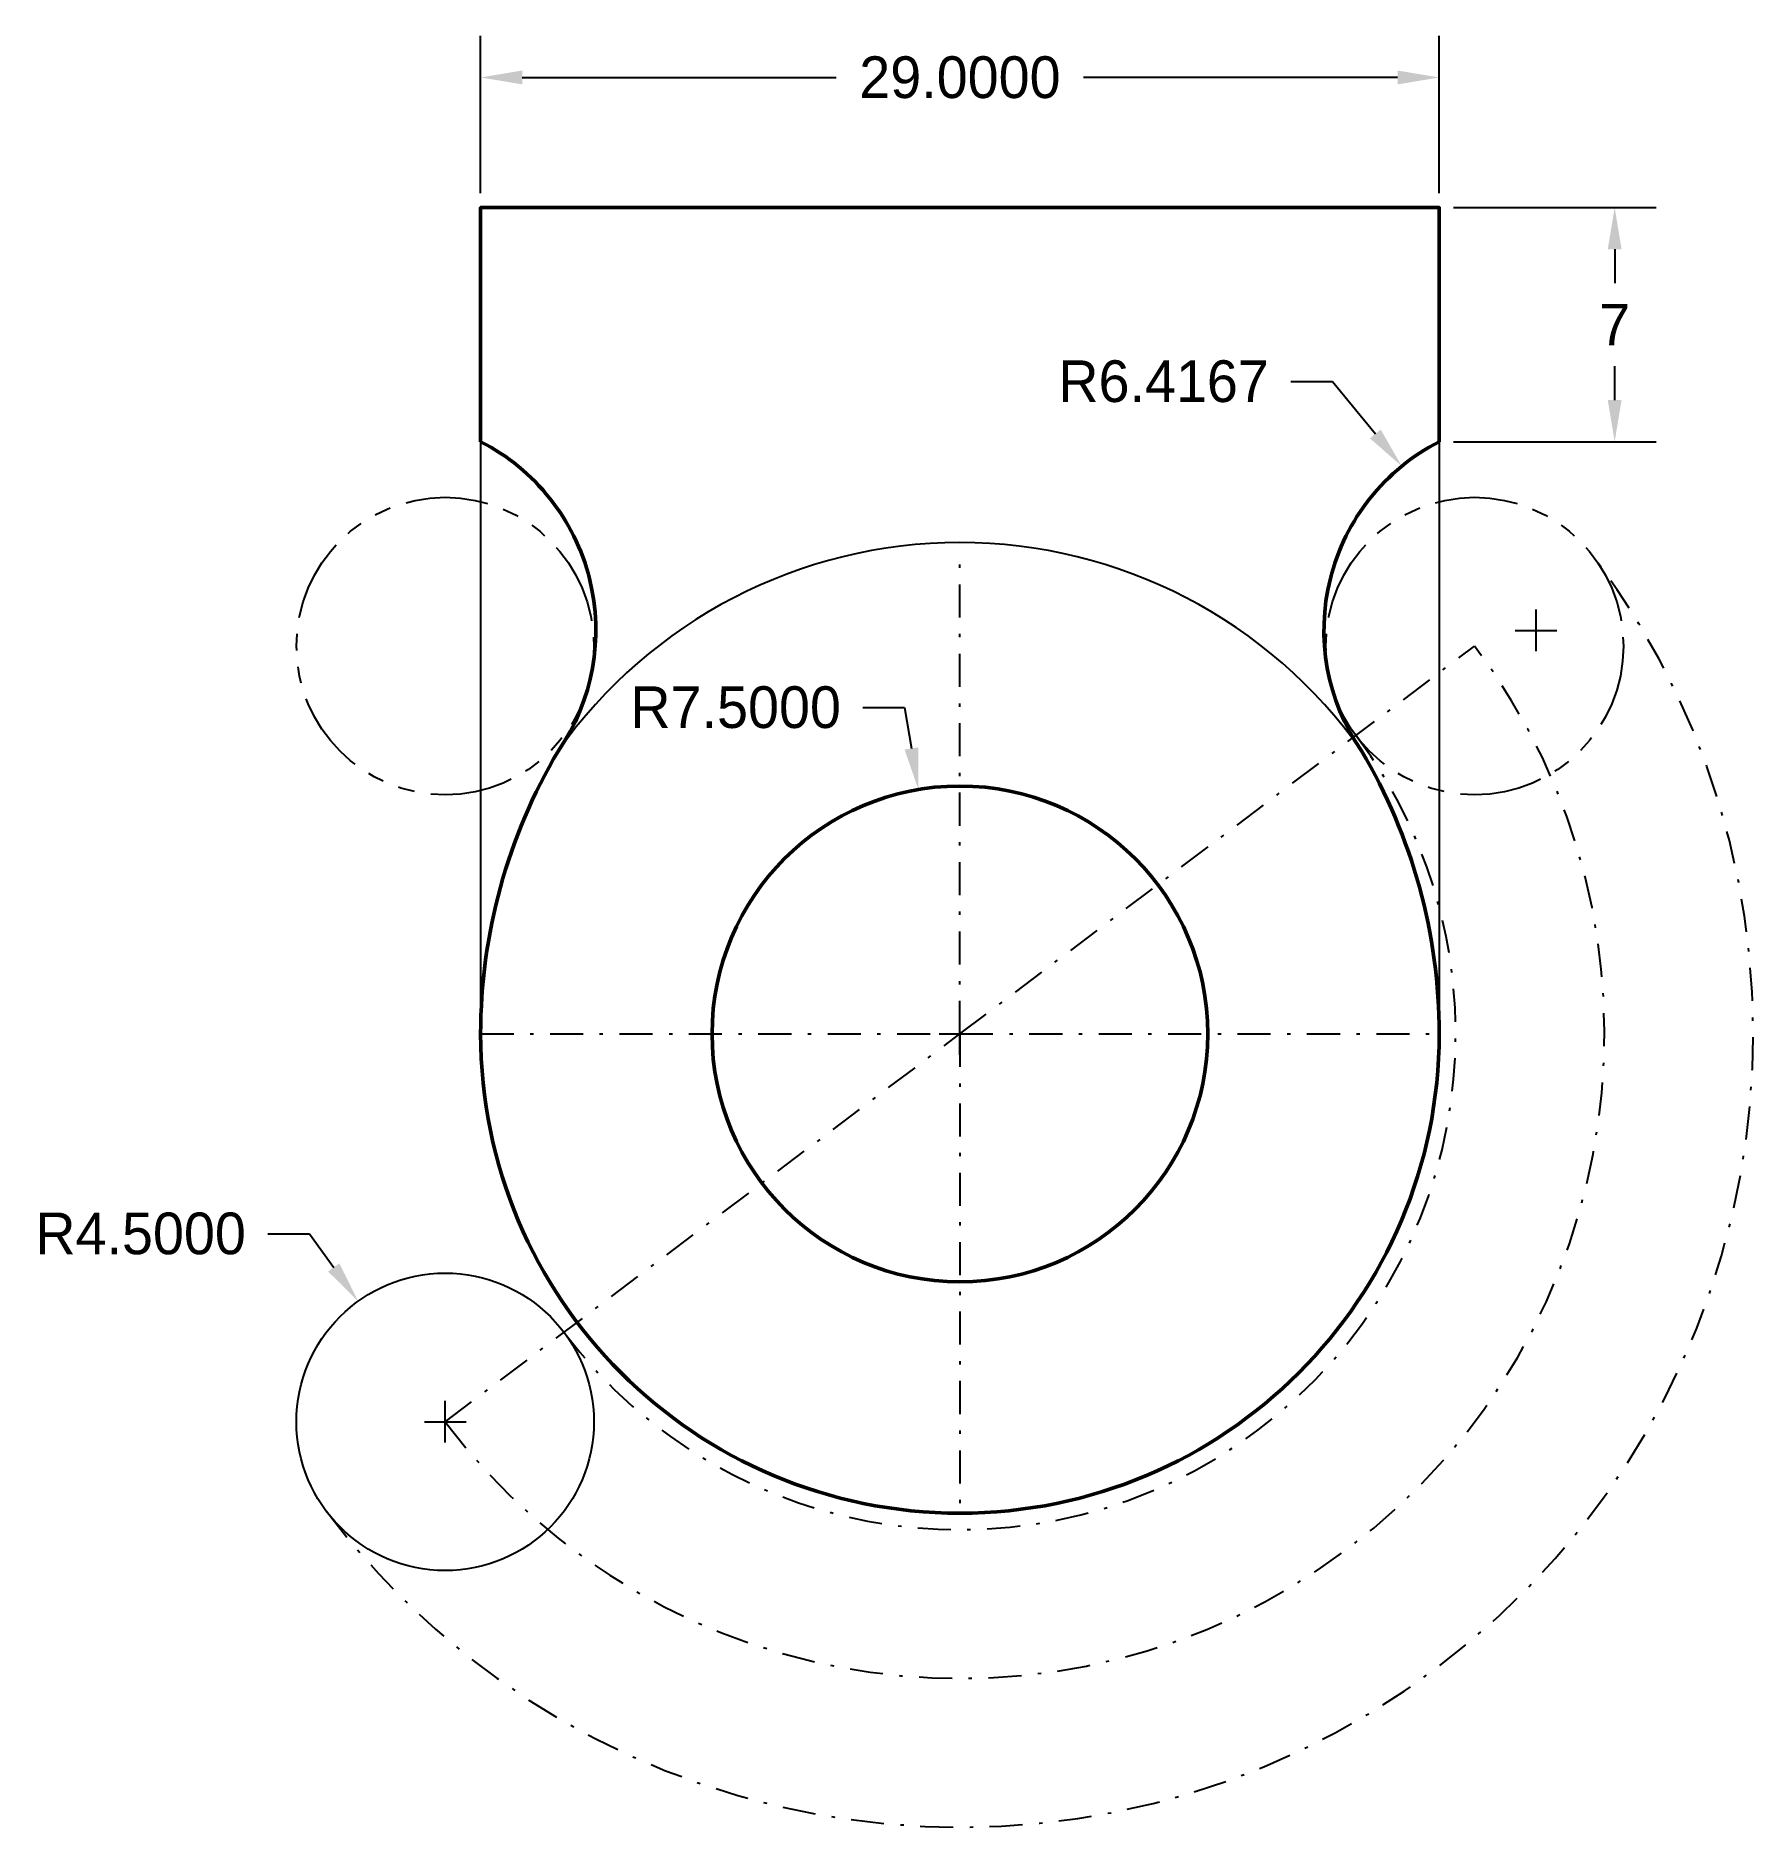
# Model space of a CAD drawing. Header units: millimetres. Extents: x -28 to 24, y -24 to 30.2.
import ezdxf

# ---------------------------------------------------------------- set-up
doc = ezdxf.new("R2010")
doc.units = ezdxf.units.MM
doc.header["$MEASUREMENT"] = 0
doc.linetypes.add('FANTASMAX2', pattern=[5, 2.5, -0.5, 0.5, -0.5, 0.5, -0.5])
doc.linetypes.add('TRATTOPUNTOX2', pattern=[2, 1, -0.5, 0, -0.5])
doc.dimstyles.get("Standard").update_dxf_attribs({"dimscale": 7, "dimtxt": 0.18, "dimasz": 0.18, "dimexe": 0.18, "dimexo": 0.0625, "dimgap": 0.09, "dimtad": 0, "dimtih": 1, "dimtoh": 1, "dimdec": 4, "dimzin": 0, "dimdsep": 46, "dimtxsty": 'Standard', "dimcen": 0.09, "dimadec": 0, "dimazin": 0, "dimtfac": 1, "dimtdec": 4, "dimtofl": 0, "dimtmove": 0, "dimatfit": 3, "dimfxl": 1, "dimtolj": 1, "dimtzin": 0, "dimarcsym": 0})

# ---------------------------------------------------------------- blocks, each defined once
blk = doc.blocks.new('*D1')
at = {"color": 0, "linetype": 'Continuous', "lineweight": -2, "transparency": 16777216}
for p, q in [((-14.5, 25.438), (-14.5, 30.198)), ((14.5, 25.438), (14.5, 30.198)), ((-13.24, 28.938), (-3.743, 28.938)), ((13.24, 28.938), (3.743, 28.938))]:
    blk.add_line(p, q, dxfattribs=at)
for points in [[(-13.24, 29.148), (-13.24, 28.728), (-14.5, 28.938)], [(13.24, 29.148), (13.24, 28.728), (14.5, 28.938)]]:
    blk.add_solid(points, dxfattribs=at)
at = {"layer": 'Defpoints', "color": 0, "linetype": 'Continuous', "lineweight": -2, "transparency": 16777216}
for p in [(14.5, 28.938), (-14.5, 25), (14.5, 25)]:
    blk.add_point(p, dxfattribs=at)
at = {"color": 0, "linetype": 'Continuous', "transparency": 16777216, "insert": (0, 28.938), "char_height": 1.26, "attachment_point": 5}
blk.add_mtext('\\A1;29.0000', dxfattribs=at)
blk = doc.blocks.new('*D3')
at = {"color": 0, "linetype": 'Continuous', "lineweight": -2, "transparency": 16777216}
for p, q in [((-20.943, -6.044), (-19.683, -6.044)), ((-19.683, -6.044), (-18.945, -7.065)), ((-15.573, -12.365), (-15.573, -11.105)), ((-16.203, -11.735), (-14.943, -11.735))]:
    blk.add_line(p, q, dxfattribs=at)
blk.add_solid([(-18.775, -6.942), (-19.115, -7.188), (-18.207, -8.087)], dxfattribs=at)
at = {"layer": 'Defpoints', "color": 0, "linetype": 'Continuous', "lineweight": -2, "transparency": 16777216}
for p in [(-18.207, -8.087), (-15.573, -11.735)]:
    blk.add_point(p, dxfattribs=at)
at = {"color": 0, "linetype": 'Continuous', "transparency": 16777216, "insert": (-24.789, -6.044), "char_height": 1.26, "attachment_point": 5}
blk.add_mtext('\\A1;R4.5000', dxfattribs=at)
blk = doc.blocks.new('*D4')
at = {"color": 0, "linetype": 'Continuous', "lineweight": -2, "transparency": 16777216}
for p, q in [((14.938, 25), (21.07, 25)), ((19.81, 23.74), (19.81, 22.719)), ((19.81, 19.179), (19.81, 20.199)), ((14.938, 17.919), (21.07, 17.919))]:
    blk.add_line(p, q, dxfattribs=at)
for points in [[(19.6, 23.74), (20.02, 23.74), (19.81, 25)], [(19.6, 19.179), (20.02, 19.179), (19.81, 17.919)]]:
    blk.add_solid(points, dxfattribs=at)
at = {"layer": 'Defpoints', "color": 0, "linetype": 'Continuous', "lineweight": -2, "transparency": 16777216}
for p in [(14.5, 25), (14.5, 17.919), (19.81, 17.919)]:
    blk.add_point(p, dxfattribs=at)
at = {"color": 0, "linetype": 'Continuous', "transparency": 16777216, "insert": (19.81, 21.459), "char_height": 1.26, "attachment_point": 5}
blk.add_mtext('\\A1;7', dxfattribs=at)
blk = doc.blocks.new('*D5')
at = {"color": 0, "linetype": 'Continuous', "lineweight": -2, "transparency": 16777216}
for p, q in [((-2.938, 9.878), (-1.678, 9.878)), ((-1.678, 9.878), (-1.467, 8.636)), ((0, -0.63), (0, 0.63)), ((-0.63, 0), (0.63, 0))]:
    blk.add_line(p, q, dxfattribs=at)
blk.add_solid([(-1.26, 8.671), (-1.674, 8.601), (-1.256, 7.394)], dxfattribs=at)
at = {"layer": 'Defpoints', "color": 0, "linetype": 'Continuous', "lineweight": -2, "transparency": 16777216}
for p in [(-1.256, 7.394), (0, 0)]:
    blk.add_point(p, dxfattribs=at)
at = {"color": 0, "linetype": 'Continuous', "transparency": 16777216, "insert": (-6.785, 9.878), "char_height": 1.26, "attachment_point": 5}
blk.add_mtext('\\A1;R7.5000', dxfattribs=at)
blk = doc.blocks.new('*D6')
at = {"color": 0, "linetype": 'Continuous', "lineweight": -2, "transparency": 16777216}
for p, q in [((10.011, 19.74), (11.271, 19.74)), ((11.271, 19.74), (12.57, 18.152)), ((17.43, 11.58), (17.43, 12.84)), ((16.8, 12.21), (18.06, 12.21))]:
    blk.add_line(p, q, dxfattribs=at)
blk.add_solid([(12.732, 18.285), (12.407, 18.019), (13.367, 17.177)], dxfattribs=at)
at = {"layer": 'Defpoints', "color": 0, "linetype": 'Continuous', "lineweight": -2, "transparency": 16777216}
for p in [(13.367, 17.177), (17.43, 12.21)]:
    blk.add_point(p, dxfattribs=at)
at = {"color": 0, "linetype": 'Continuous', "transparency": 16777216, "insert": (6.162, 19.74), "char_height": 1.26, "attachment_point": 5}
blk.add_mtext('\\A1;R6.4167', dxfattribs=at)

msp = doc.modelspace()

# ---------------------------------------------------------------- linework, layer by layer
at = {"linetype": 'Continuous'}
for p, q in [((-14.5, 17.91878), (-14.5, 0)), ((14.5, 17.91878), (14.5, 0))]:
    msp.add_line(p, q, dxfattribs=at)
at = {"linetype": 'TRATTOPUNTOX2'}
for p, q in [((0, 0), (0, 14.5)), ((0, 0), (15.57339, 11.73539)), ((-15.57339, -11.73539), (0, 0)), ((0, 0), (0, -14.5))]:
    msp.add_line(p, q, dxfattribs=at)
at = {"lineweight": 50}
msp.add_lwpolyline([(14.5, 17.91878), (14.5, 25), (-14.5, 25), (-14.5, 17.91878)], dxfattribs=at)
at = {"linetype": 'TRATTOPUNTOX2'}
msp.add_lwpolyline([(-14.5, 0), (0, 0), (14.5, 0)], dxfattribs=at)
at = {"linetype": 'FANTASMAX2'}
for centre in [(-15.57339, 11.73539), (15.57339, 11.73539)]:
    msp.add_circle(centre, 4.5, dxfattribs=at)
at = {"lineweight": 50}
msp.add_circle((0, 0), 7.5, dxfattribs=at)
at = {"linetype": 'Continuous'}
msp.add_circle((-15.57339, -11.73539), 4.5, dxfattribs=at)
at = {"lineweight": 50}
for centre, radius, start, end in [((-17.43029, 12.21028), 6.41666, 325.38592, 62.827647), ((17.43029, 12.21028), 6.41666, 117.172353, 214.61408), ((2.28084, 0), 16.78084, 149.307987, 180), ((-2.28084, 0), 16.78084, 0, 30.692013), ((0, 0), 14.5, 180, 0)]:
    msp.add_arc(centre, radius, start, end, dxfattribs=at)
at = {"linetype": 'Continuous'}
msp.add_arc((0, 0), 14.86515, 35.183835, 144.816165, dxfattribs=at)
at = {"linetype": 'TRATTOPUNTOX2'}
for radius in [24, 19.5, 15]:
    msp.add_arc((0, 0), radius, 217, 37, dxfattribs=at)

# ---------------------------------------------------------------- dimensions: what is measured, and where the dimension line sits
at = {"linetype": 'Continuous'}
dim = msp.add_linear_dim(base=(14.5, 28.9379), p1=(-14.5, 25), p2=(14.5, 25), dimstyle='Standard', dxfattribs=at)
dim.commit()
dim.dimension.update_dxf_attribs({"geometry": '*D1', "text_midpoint": (0, 28.9379)})
dim = msp.add_linear_dim(base=(19.80963, 17.91878), p1=(14.5, 25), p2=(14.5, 17.91878), angle=90, text='7', dimstyle='Standard', dxfattribs=at)
dim.commit()
dim.dimension.update_dxf_attribs({"geometry": '*D4', "text_midpoint": (19.80963, 21.45939)})
dim = msp.add_radius_dim(center=(17.43029, 12.21028), mpoint=(13.36738, 17.17679), dimstyle='Standard', dxfattribs=at)
dim.commit()
dim.dimension.update_dxf_attribs({"geometry": '*D6', "text_midpoint": (6.16226, 19.73991), "dimtype": 164})
for center, mpoint, picture, middle in [((0, 0), (-1.25624, 7.39404), '*D5', (-6.78452, 9.87844)), ((-15.57339, -11.73539), (-18.20748, -8.08689), '*D3', (-24.78875, -6.04373))]:
    dim = msp.add_radius_dim(center=center, mpoint=mpoint, dimstyle='Standard', dxfattribs=at)
    dim.commit()
    dim.dimension.update_dxf_attribs({"geometry": picture, "text_midpoint": middle})

doc.saveas('drawing.dxf')
